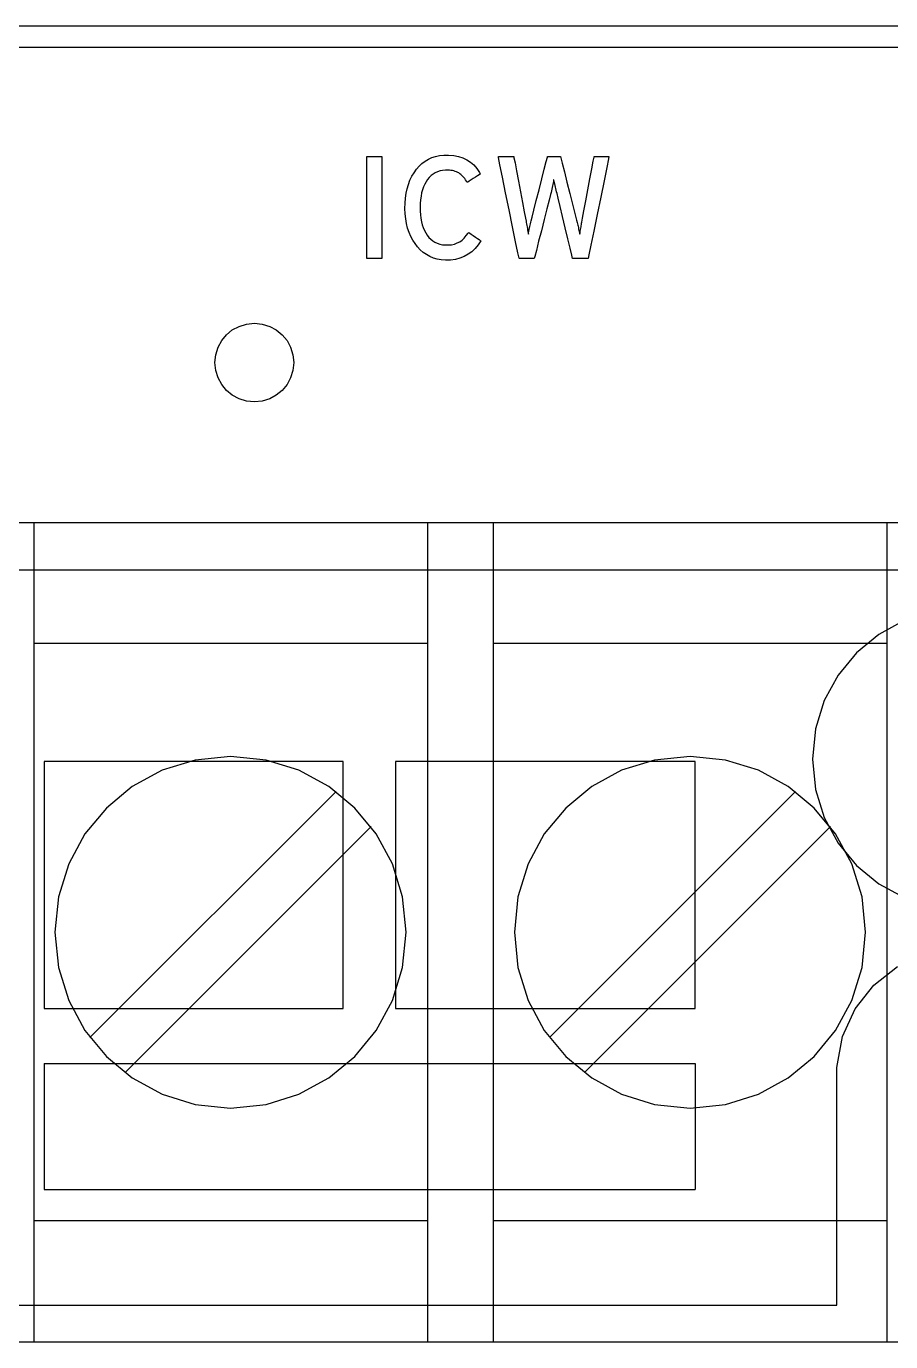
# Model space of a CAD drawing. Extents: x 1 to 47.7, y 0.2 to 33.4.
# Drawn here: x 28.493 to 29.316, y 10.859 to 12.111 of the extents above; entities that cross this region are included whole.
import ezdxf

# ---------------------------------------------------------------- set-up
doc = ezdxf.new("R2010")
doc.units = 0
doc.header["$MEASUREMENT"] = 0
for name, color, linetype in [('1_1__SCREW_TERMINAL_BLOCK_', 7, 'CONTINUOUS'), ('1_2__SCREW_TERMINAL_BLOCK_', 7, 'CONTINUOUS'), ('1_3__CONNECTORIZED_RELAY__', 7, 'CONTINUOUS'), ('1_4__CONNECTORIZED_RELAY__', 7, 'CONTINUOUS')]:
    doc.layers.add(name, color=color, linetype=linetype)

msp = doc.modelspace()

# ---------------------------------------------------------------- linework, layer by layer
at = {"layer": '1_1__SCREW_TERMINAL_BLOCK_'}
for points in [[(31.7414, 12.1115), (31.4127, 12.1115), (31.2495, 12.1115), (31.0871, 12.1115), (30.9257, 12.1115), (30.7653, 12.1115), (30.6061, 12.1115), (30.4482, 12.1115), (30.2916, 12.1115), (30.1366, 12.1115), (29.9831, 12.1115), (29.8312, 12.1115), (29.6812, 12.1115), (29.533, 12.1115), (29.3869, 12.1115), (29.2428, 12.1115), (29.1009, 12.1115), (28.9613, 12.1115), (28.8241, 12.1115), (28.6894, 12.1115), (28.5573, 12.1115), (28.428, 12.1115)], [(28.4066, 12.0915), (28.5208, 12.0915), (28.6379, 12.0915), (28.7576, 12.0915), (28.8799, 12.0915), (29.0047, 12.0915), (29.1319, 12.0915), (29.2614, 12.0915), (29.3931, 12.0915), (29.527, 12.0915), (29.6628, 12.0915), (29.8005, 12.0915), (29.9401, 12.0915), (30.0814, 12.0915), (30.2243, 12.0915), (30.3687, 12.0915), (30.5146, 12.0915), (30.6618, 12.0915), (30.8103, 12.0915), (30.9599, 12.0915), (31.1106, 12.0915), (31.2622, 12.0915), (31.4146, 12.0915), (31.5678, 12.0915)], [(28.8176, 11.8902), (28.8176, 11.9874), (28.8317, 11.9874), (28.8317, 11.8902), (28.8176, 11.8902)], [(29.3263, 11.6386), (29.2858, 11.6386), (29.2345, 11.6386), (29.1732, 11.6386), (29.1027, 11.6386), (29.0239, 11.6386), (28.9374, 11.6386), (28.8442, 11.6386), (28.7451, 11.6386), (28.6408, 11.6386), (28.4201, 11.6386)], [(28.5003, 11.6386), (28.5003, 10.8586)], [(28.8753, 11.6386), (28.8753, 10.8586)], [(28.9377, 11.6386), (28.9377, 10.8586)], [(29.3127, 11.6386), (29.3127, 10.8586)], [(28.8753, 11.5235), (28.5003, 11.5235)], [(29.3127, 11.5235), (28.9377, 11.5235)], [(28.7882, 11.3826), (28.5539, 11.1483)], [(29.2257, 11.3826), (28.9914, 11.1483)], [(28.8216, 11.3492), (28.5873, 11.1149)], [(29.2591, 11.3492), (29.0248, 11.1149)], [(28.8753, 10.9737), (28.5003, 10.9737)], [(29.3127, 10.9737), (28.9377, 10.9737)], [(28.4201, 10.8586), (28.6408, 10.8586), (28.7451, 10.8586), (28.8442, 10.8586), (28.9374, 10.8586), (29.0239, 10.8586), (29.1027, 10.8586), (29.1732, 10.8586), (29.2345, 10.8586), (29.2858, 10.8586), (29.3263, 10.8586)]]:
    msp.add_lwpolyline(points, dxfattribs=at)
for points in [[(28.926, 11.9072), (28.9234, 11.9033), (28.9206, 11.8998), (28.9174, 11.8968), (28.914, 11.8943), (28.9102, 11.8922), (28.9062, 11.8906), (28.9018, 11.8895), (28.8972, 11.8888), (28.8925, 11.8887), (28.8884, 11.889), (28.8845, 11.8897), (28.8809, 11.8908), (28.8774, 11.8922), (28.8742, 11.894), (28.8712, 11.8961), (28.8684, 11.8986), (28.8658, 11.9014), (28.8634, 11.9045), (28.8612, 11.9078), (28.8593, 11.9114), (28.8577, 11.9152), (28.8563, 11.9193), (28.8553, 11.9236), (28.8545, 11.9281), (28.854, 11.9328), (28.8538, 11.9378), (28.8539, 11.9429), (28.8543, 11.9477), (28.8549, 11.9524), (28.8559, 11.9568), (28.8571, 11.9609), (28.8586, 11.9649), (28.8604, 11.9686), (28.8625, 11.972), (28.8648, 11.9753), (28.8673, 11.9782), (28.87, 11.9808), (28.873, 11.983), (28.8761, 11.9849), (28.8795, 11.9864), (28.883, 11.9875), (28.8868, 11.9884), (28.8908, 11.9888), (28.8953, 11.9889), (28.9002, 11.9885), (28.9048, 11.9876), (28.909, 11.9863), (28.9128, 11.9844), (28.9163, 11.9821), (28.9195, 11.9794), (28.9223, 11.9761), (28.9247, 11.9724), (28.9254, 11.9707), (28.9245, 11.9701), (28.9229, 11.9691), (28.921, 11.9678), (28.9188, 11.9665), (28.9168, 11.9651), (28.915, 11.964), (28.9137, 11.9631), (28.9131, 11.9628), (28.9124, 11.9639), (28.9116, 11.9652), (28.9107, 11.9664), (28.9098, 11.9675), (28.9089, 11.9685), (28.908, 11.9694), (28.9071, 11.9703), (28.9061, 11.9711), (28.9051, 11.9718), (28.904, 11.9723), (28.9029, 11.9729), (28.9016, 11.9733), (28.9003, 11.9737), (28.899, 11.974), (28.8976, 11.9742), (28.8961, 11.9744), (28.8945, 11.9744), (28.8924, 11.9744), (28.8897, 11.9742), (28.8872, 11.9737), (28.8848, 11.973), (28.8826, 11.972), (28.8806, 11.9708), (28.8787, 11.9693), (28.8769, 11.9676), (28.8753, 11.9657), (28.8739, 11.9635), (28.8726, 11.9611), (28.8714, 11.9585), (28.8705, 11.9558), (28.8697, 11.9528), (28.8691, 11.9497), (28.8686, 11.9463), (28.8683, 11.9428), (28.8682, 11.9391), (28.8683, 11.9354), (28.8686, 11.9319), (28.869, 11.9286), (28.8696, 11.9254), (28.8703, 11.9225), (28.8713, 11.9197), (28.8724, 11.9171), (28.8737, 11.9147), (28.8751, 11.9125), (28.8767, 11.9104), (28.8784, 11.9086), (28.8803, 11.9071), (28.8823, 11.9058), (28.8845, 11.9048), (28.8869, 11.904), (28.8894, 11.9035), (28.8921, 11.9032), (28.895, 11.9032), (28.8981, 11.9035), (28.9009, 11.9041), (28.9036, 11.9051), (28.906, 11.9063), (28.9083, 11.9079), (28.9103, 11.9098), (28.9122, 11.9121), (28.9139, 11.9146), (28.9145, 11.9152), (28.9155, 11.9145), (28.917, 11.9134), (28.9189, 11.9122), (28.9209, 11.9108), (28.9228, 11.9094), (28.9244, 11.9083), (28.9255, 11.9075)], [(29.0282, 11.8902), (29.0277, 11.8902), (29.0263, 11.8902), (29.0243, 11.8902), (29.0219, 11.8902), (29.0194, 11.8902), (29.017, 11.8902), (29.0151, 11.8902), (29.0138, 11.8902), (29.0135, 11.8903), (29.0127, 11.8935), (29.0111, 11.9001), (29.0089, 11.9092), (29.0064, 11.9196), (29.0039, 11.9303), (29.0015, 11.94), (28.9997, 11.9477), (28.9986, 11.9522), (28.9982, 11.9537), (28.9979, 11.9553), (28.9975, 11.9569), (28.9972, 11.9584), (28.9968, 11.9599), (28.9965, 11.9613), (28.9962, 11.9627), (28.996, 11.9641), (28.9957, 11.9654), (28.9954, 11.9651), (28.9952, 11.9637), (28.9949, 11.9623), (28.9946, 11.9609), (28.9943, 11.9595), (28.9939, 11.958), (28.9936, 11.9564), (28.9933, 11.9549), (28.9929, 11.9533), (28.9924, 11.9514), (28.991, 11.9459), (28.9889, 11.9376), (28.9864, 11.9275), (28.9837, 11.9168), (28.9811, 11.9067), (28.979, 11.8981), (28.9775, 11.8922), (28.977, 11.8902), (28.9764, 11.8902), (28.975, 11.8902), (28.9729, 11.8902), (28.9706, 11.8902), (28.9681, 11.8902), (28.9658, 11.8902), (28.964, 11.8902), (28.9628, 11.8902), (28.9625, 11.8905), (28.9614, 11.8957), (28.9592, 11.9062), (28.9563, 11.9205), (28.9531, 11.9366), (28.9497, 11.953), (28.9467, 11.9679), (28.9443, 11.9796), (28.9429, 11.9864), (28.9428, 11.9874), (28.9438, 11.9874), (28.9456, 11.9874), (28.9478, 11.9874), (28.9503, 11.9874), (28.9527, 11.9874), (28.9549, 11.9874), (28.9565, 11.9874), (28.9574, 11.9874), (28.9576, 11.9863), (28.9586, 11.9815), (28.96, 11.9737), (28.9619, 11.9641), (28.9638, 11.9537), (28.9658, 11.9436), (28.9674, 11.9349), (28.9686, 11.9286), (28.9691, 11.926), (28.9693, 11.9247), (28.9696, 11.9233), (28.9699, 11.9219), (28.9701, 11.9205), (28.9704, 11.919), (28.9706, 11.9175), (28.9708, 11.9161), (28.9711, 11.9146), (28.9713, 11.9134), (28.9716, 11.9149), (28.9719, 11.9163), (28.9722, 11.9178), (28.9725, 11.9192), (28.9728, 11.9207), (28.9731, 11.9221), (28.9734, 11.9235), (28.9737, 11.9249), (28.974, 11.9261), (28.9748, 11.9296), (28.9766, 11.9364), (28.9789, 11.9455), (28.9815, 11.9558), (28.9841, 11.9662), (28.9865, 11.9755), (28.9883, 11.9828), (28.9894, 11.9869), (28.9896, 11.9874), (28.9905, 11.9874), (28.992, 11.9874), (28.9939, 11.9874), (28.996, 11.9874), (28.9981, 11.9874), (28.9999, 11.9874), (29.0013, 11.9874), (29.0019, 11.9874), (29.0023, 11.9861), (29.0036, 11.981), (29.0056, 11.9729), (29.0081, 11.963), (29.0108, 11.9523), (29.0134, 11.942), (29.0156, 11.9332), (29.0172, 11.927), (29.0178, 11.9245), (29.0181, 11.9234), (29.0184, 11.9222), (29.0186, 11.921), (29.0189, 11.9197), (29.0192, 11.9184), (29.0194, 11.9171), (29.0197, 11.9158), (29.0199, 11.9144), (29.0202, 11.9135), (29.0205, 11.9149), (29.0208, 11.9164), (29.021, 11.9178), (29.0212, 11.9191), (29.0215, 11.9204), (29.0217, 11.9216), (29.0219, 11.9228), (29.022, 11.9239), (29.0222, 11.9249), (29.0229, 11.9287), (29.0242, 11.9358), (29.026, 11.9452), (29.028, 11.9557), (29.03, 11.9663), (29.0317, 11.9757), (29.0331, 11.983), (29.0339, 11.987), (29.0341, 11.9874), (29.0351, 11.9874), (29.0369, 11.9874), (29.0391, 11.9874), (29.0415, 11.9874), (29.0438, 11.9874), (29.0459, 11.9874), (29.0474, 11.9874), (29.0481, 11.9874), (29.0476, 11.9852), (29.046, 11.977), (29.0434, 11.9642), (29.0402, 11.9488), (29.0368, 11.9323), (29.0336, 11.9165), (29.0309, 11.903), (29.029, 11.8937)], [(28.7479, 11.7912), (28.7471, 11.7836), (28.7449, 11.7766), (28.7415, 11.7702), (28.7369, 11.7647), (28.7313, 11.7601), (28.725, 11.7566), (28.7179, 11.7545), (28.7104, 11.7537), (28.7028, 11.7545), (28.6958, 11.7566), (28.6894, 11.7601), (28.6839, 11.7647), (28.6793, 11.7702), (28.6758, 11.7766), (28.6736, 11.7836), (28.6729, 11.7912), (28.6736, 11.7987), (28.6758, 11.8058), (28.6793, 11.8122), (28.6839, 11.8177), (28.6894, 11.8223), (28.6958, 11.8257), (28.7028, 11.8279), (28.7104, 11.8287), (28.7179, 11.8279), (28.725, 11.8257), (28.7313, 11.8223), (28.7369, 11.8177), (28.7415, 11.8122), (28.7449, 11.8058), (28.7471, 11.7987)], [(28.855, 11.2486), (28.8516, 11.2823), (28.8419, 11.3137), (28.8265, 11.3422), (28.8061, 11.3669), (28.7813, 11.3874), (28.7529, 11.4029), (28.7215, 11.4126), (28.6877, 11.416), (28.654, 11.4126), (28.6226, 11.4029), (28.5942, 11.3874), (28.5695, 11.3669), (28.549, 11.3422), (28.5336, 11.3137), (28.5239, 11.2823), (28.5205, 11.2486), (28.5239, 11.2149), (28.5336, 11.1835), (28.549, 11.1551), (28.5695, 11.1303), (28.5942, 11.1098), (28.6226, 11.0944), (28.654, 11.0846), (28.6877, 11.0812), (28.7215, 11.0846), (28.7529, 11.0944), (28.7813, 11.1098), (28.8061, 11.1303), (28.8265, 11.1551), (28.8419, 11.1835), (28.8516, 11.2149)], [(29.2925, 11.2486), (29.2891, 11.2823), (29.2794, 11.3137), (29.2639, 11.3422), (29.2435, 11.3669), (29.2188, 11.3874), (29.1903, 11.4029), (29.159, 11.4126), (29.1253, 11.416), (29.0915, 11.4126), (29.0601, 11.4029), (29.0317, 11.3874), (29.0069, 11.3669), (28.9865, 11.3422), (28.9711, 11.3137), (28.9614, 11.2823), (28.958, 11.2486), (28.9614, 11.2149), (28.9711, 11.1835), (28.9865, 11.1551), (29.0069, 11.1303), (29.0317, 11.1098), (29.0601, 11.0944), (29.0915, 11.0846), (29.1253, 11.0812), (29.159, 11.0846), (29.1903, 11.0944), (29.2188, 11.1098), (29.2435, 11.1303), (29.2639, 11.1551), (29.2794, 11.1835), (29.2891, 11.2149)]]:
    msp.add_lwpolyline(points, close=True, dxfattribs=at)
at = {"layer": '1_2__SCREW_TERMINAL_BLOCK_'}
for points in [[(31.7414, 12.1115), (31.4127, 12.1115), (31.2495, 12.1115), (31.0871, 12.1115), (30.9257, 12.1115), (30.7653, 12.1115), (30.6061, 12.1115), (30.4482, 12.1115), (30.2916, 12.1115), (30.1366, 12.1115), (29.9831, 12.1115), (29.8312, 12.1115), (29.6812, 12.1115), (29.533, 12.1115), (29.3869, 12.1115), (29.2428, 12.1115), (29.1009, 12.1115), (28.9613, 12.1115), (28.8241, 12.1115), (28.6894, 12.1115), (28.5573, 12.1115), (28.428, 12.1115)], [(28.4066, 12.0915), (28.5208, 12.0915), (28.6379, 12.0915), (28.7576, 12.0915), (28.8799, 12.0915), (29.0047, 12.0915), (29.1319, 12.0915), (29.2614, 12.0915), (29.3931, 12.0915), (29.527, 12.0915), (29.6628, 12.0915), (29.8005, 12.0915), (29.9401, 12.0915), (30.0814, 12.0915), (30.2243, 12.0915), (30.3687, 12.0915), (30.5146, 12.0915), (30.6618, 12.0915), (30.8103, 12.0915), (30.9599, 12.0915), (31.1106, 12.0915), (31.2622, 12.0915), (31.4146, 12.0915), (31.5678, 12.0915)], [(28.8176, 11.8902), (28.8176, 11.9874), (28.8317, 11.9874), (28.8317, 11.8902), (28.8176, 11.8902)], [(29.3263, 11.6386), (29.2858, 11.6386), (29.2345, 11.6386), (29.1732, 11.6386), (29.1027, 11.6386), (29.0239, 11.6386), (28.9374, 11.6386), (28.8442, 11.6386), (28.7451, 11.6386), (28.6408, 11.6386), (28.4201, 11.6386)], [(28.5003, 11.6386), (28.5003, 10.8586)], [(28.8753, 11.6386), (28.8753, 10.8586)], [(28.9377, 11.6386), (28.9377, 10.8586)], [(29.3127, 11.6386), (29.3127, 10.8586)], [(28.8753, 11.5235), (28.5003, 11.5235)], [(29.3127, 11.5235), (28.9377, 11.5235)], [(28.7882, 11.3826), (28.5539, 11.1483)], [(29.2257, 11.3826), (28.9914, 11.1483)], [(28.8216, 11.3492), (28.5873, 11.1149)], [(29.2591, 11.3492), (29.0248, 11.1149)], [(28.8753, 10.9737), (28.5003, 10.9737)], [(29.3127, 10.9737), (28.9377, 10.9737)], [(28.4201, 10.8586), (28.6408, 10.8586), (28.7451, 10.8586), (28.8442, 10.8586), (28.9374, 10.8586), (29.0239, 10.8586), (29.1027, 10.8586), (29.1732, 10.8586), (29.2345, 10.8586), (29.2858, 10.8586), (29.3263, 10.8586)]]:
    msp.add_lwpolyline(points, dxfattribs=at)
for points in [[(28.926, 11.9072), (28.9234, 11.9033), (28.9206, 11.8998), (28.9174, 11.8968), (28.914, 11.8943), (28.9102, 11.8922), (28.9062, 11.8906), (28.9018, 11.8895), (28.8972, 11.8888), (28.8925, 11.8887), (28.8884, 11.889), (28.8845, 11.8897), (28.8809, 11.8908), (28.8774, 11.8922), (28.8742, 11.894), (28.8712, 11.8961), (28.8684, 11.8986), (28.8658, 11.9014), (28.8634, 11.9045), (28.8612, 11.9078), (28.8593, 11.9114), (28.8577, 11.9152), (28.8563, 11.9193), (28.8553, 11.9236), (28.8545, 11.9281), (28.854, 11.9328), (28.8538, 11.9378), (28.8539, 11.9429), (28.8543, 11.9477), (28.8549, 11.9524), (28.8559, 11.9568), (28.8571, 11.9609), (28.8586, 11.9649), (28.8604, 11.9686), (28.8625, 11.972), (28.8648, 11.9753), (28.8673, 11.9782), (28.87, 11.9808), (28.873, 11.983), (28.8761, 11.9849), (28.8795, 11.9864), (28.883, 11.9875), (28.8868, 11.9884), (28.8908, 11.9888), (28.8953, 11.9889), (28.9002, 11.9885), (28.9048, 11.9876), (28.909, 11.9863), (28.9128, 11.9844), (28.9163, 11.9821), (28.9195, 11.9794), (28.9223, 11.9761), (28.9247, 11.9724), (28.9254, 11.9707), (28.9245, 11.9701), (28.9229, 11.9691), (28.921, 11.9678), (28.9188, 11.9665), (28.9168, 11.9651), (28.915, 11.964), (28.9137, 11.9631), (28.9131, 11.9628), (28.9124, 11.9639), (28.9116, 11.9652), (28.9107, 11.9664), (28.9098, 11.9675), (28.9089, 11.9685), (28.908, 11.9694), (28.9071, 11.9703), (28.9061, 11.9711), (28.9051, 11.9718), (28.904, 11.9723), (28.9029, 11.9729), (28.9016, 11.9733), (28.9003, 11.9737), (28.899, 11.974), (28.8976, 11.9742), (28.8961, 11.9744), (28.8945, 11.9744), (28.8924, 11.9744), (28.8897, 11.9742), (28.8872, 11.9737), (28.8848, 11.973), (28.8826, 11.972), (28.8806, 11.9708), (28.8787, 11.9693), (28.8769, 11.9676), (28.8753, 11.9657), (28.8739, 11.9635), (28.8726, 11.9611), (28.8714, 11.9585), (28.8705, 11.9558), (28.8697, 11.9528), (28.8691, 11.9497), (28.8686, 11.9463), (28.8683, 11.9428), (28.8682, 11.9391), (28.8683, 11.9354), (28.8686, 11.9319), (28.869, 11.9286), (28.8696, 11.9254), (28.8703, 11.9225), (28.8713, 11.9197), (28.8724, 11.9171), (28.8737, 11.9147), (28.8751, 11.9125), (28.8767, 11.9104), (28.8784, 11.9086), (28.8803, 11.9071), (28.8823, 11.9058), (28.8845, 11.9048), (28.8869, 11.904), (28.8894, 11.9035), (28.8921, 11.9032), (28.895, 11.9032), (28.8981, 11.9035), (28.9009, 11.9041), (28.9036, 11.9051), (28.906, 11.9063), (28.9083, 11.9079), (28.9103, 11.9098), (28.9122, 11.9121), (28.9139, 11.9146), (28.9145, 11.9152), (28.9155, 11.9145), (28.917, 11.9134), (28.9189, 11.9122), (28.9209, 11.9108), (28.9228, 11.9094), (28.9244, 11.9083), (28.9255, 11.9075)], [(29.0282, 11.8902), (29.0277, 11.8902), (29.0263, 11.8902), (29.0243, 11.8902), (29.0219, 11.8902), (29.0194, 11.8902), (29.017, 11.8902), (29.0151, 11.8902), (29.0138, 11.8902), (29.0135, 11.8903), (29.0127, 11.8935), (29.0111, 11.9001), (29.0089, 11.9092), (29.0064, 11.9196), (29.0039, 11.9303), (29.0015, 11.94), (28.9997, 11.9477), (28.9986, 11.9522), (28.9982, 11.9537), (28.9979, 11.9553), (28.9975, 11.9569), (28.9972, 11.9584), (28.9968, 11.9599), (28.9965, 11.9613), (28.9962, 11.9627), (28.996, 11.9641), (28.9957, 11.9654), (28.9954, 11.9651), (28.9952, 11.9637), (28.9949, 11.9623), (28.9946, 11.9609), (28.9943, 11.9595), (28.9939, 11.958), (28.9936, 11.9564), (28.9933, 11.9549), (28.9929, 11.9533), (28.9924, 11.9514), (28.991, 11.9459), (28.9889, 11.9376), (28.9864, 11.9275), (28.9837, 11.9168), (28.9811, 11.9067), (28.979, 11.8981), (28.9775, 11.8922), (28.977, 11.8902), (28.9764, 11.8902), (28.975, 11.8902), (28.9729, 11.8902), (28.9706, 11.8902), (28.9681, 11.8902), (28.9658, 11.8902), (28.964, 11.8902), (28.9628, 11.8902), (28.9625, 11.8905), (28.9614, 11.8957), (28.9592, 11.9062), (28.9563, 11.9205), (28.9531, 11.9366), (28.9497, 11.953), (28.9467, 11.9679), (28.9443, 11.9796), (28.9429, 11.9864), (28.9428, 11.9874), (28.9438, 11.9874), (28.9456, 11.9874), (28.9478, 11.9874), (28.9503, 11.9874), (28.9527, 11.9874), (28.9549, 11.9874), (28.9565, 11.9874), (28.9574, 11.9874), (28.9576, 11.9863), (28.9586, 11.9815), (28.96, 11.9737), (28.9619, 11.9641), (28.9638, 11.9537), (28.9658, 11.9436), (28.9674, 11.9349), (28.9686, 11.9286), (28.9691, 11.926), (28.9693, 11.9247), (28.9696, 11.9233), (28.9699, 11.9219), (28.9701, 11.9205), (28.9704, 11.919), (28.9706, 11.9175), (28.9708, 11.9161), (28.9711, 11.9146), (28.9713, 11.9134), (28.9716, 11.9149), (28.9719, 11.9163), (28.9722, 11.9178), (28.9725, 11.9192), (28.9728, 11.9207), (28.9731, 11.9221), (28.9734, 11.9235), (28.9737, 11.9249), (28.974, 11.9261), (28.9748, 11.9296), (28.9766, 11.9364), (28.9789, 11.9455), (28.9815, 11.9558), (28.9841, 11.9662), (28.9865, 11.9755), (28.9883, 11.9828), (28.9894, 11.9869), (28.9896, 11.9874), (28.9905, 11.9874), (28.992, 11.9874), (28.9939, 11.9874), (28.996, 11.9874), (28.9981, 11.9874), (28.9999, 11.9874), (29.0013, 11.9874), (29.0019, 11.9874), (29.0023, 11.9861), (29.0036, 11.981), (29.0056, 11.9729), (29.0081, 11.963), (29.0108, 11.9523), (29.0134, 11.942), (29.0156, 11.9332), (29.0172, 11.927), (29.0178, 11.9245), (29.0181, 11.9234), (29.0184, 11.9222), (29.0186, 11.921), (29.0189, 11.9197), (29.0192, 11.9184), (29.0194, 11.9171), (29.0197, 11.9158), (29.0199, 11.9144), (29.0202, 11.9135), (29.0205, 11.9149), (29.0208, 11.9164), (29.021, 11.9178), (29.0212, 11.9191), (29.0215, 11.9204), (29.0217, 11.9216), (29.0219, 11.9228), (29.022, 11.9239), (29.0222, 11.9249), (29.0229, 11.9287), (29.0242, 11.9358), (29.026, 11.9452), (29.028, 11.9557), (29.03, 11.9663), (29.0317, 11.9757), (29.0331, 11.983), (29.0339, 11.987), (29.0341, 11.9874), (29.0351, 11.9874), (29.0369, 11.9874), (29.0391, 11.9874), (29.0415, 11.9874), (29.0438, 11.9874), (29.0459, 11.9874), (29.0474, 11.9874), (29.0481, 11.9874), (29.0476, 11.9852), (29.046, 11.977), (29.0434, 11.9642), (29.0402, 11.9488), (29.0368, 11.9323), (29.0336, 11.9165), (29.0309, 11.903), (29.029, 11.8937)], [(28.7479, 11.7912), (28.7471, 11.7836), (28.7449, 11.7766), (28.7415, 11.7702), (28.7369, 11.7647), (28.7313, 11.7601), (28.725, 11.7566), (28.7179, 11.7545), (28.7104, 11.7537), (28.7028, 11.7545), (28.6958, 11.7566), (28.6894, 11.7601), (28.6839, 11.7647), (28.6793, 11.7702), (28.6758, 11.7766), (28.6736, 11.7836), (28.6729, 11.7912), (28.6736, 11.7987), (28.6758, 11.8058), (28.6793, 11.8122), (28.6839, 11.8177), (28.6894, 11.8223), (28.6958, 11.8257), (28.7028, 11.8279), (28.7104, 11.8287), (28.7179, 11.8279), (28.725, 11.8257), (28.7313, 11.8223), (28.7369, 11.8177), (28.7415, 11.8122), (28.7449, 11.8058), (28.7471, 11.7987)], [(28.855, 11.2486), (28.8516, 11.2823), (28.8419, 11.3137), (28.8265, 11.3422), (28.8061, 11.3669), (28.7813, 11.3874), (28.7529, 11.4029), (28.7215, 11.4126), (28.6877, 11.416), (28.654, 11.4126), (28.6226, 11.4029), (28.5942, 11.3874), (28.5695, 11.3669), (28.549, 11.3422), (28.5336, 11.3137), (28.5239, 11.2823), (28.5205, 11.2486), (28.5239, 11.2149), (28.5336, 11.1835), (28.549, 11.1551), (28.5695, 11.1303), (28.5942, 11.1098), (28.6226, 11.0944), (28.654, 11.0846), (28.6877, 11.0812), (28.7215, 11.0846), (28.7529, 11.0944), (28.7813, 11.1098), (28.8061, 11.1303), (28.8265, 11.1551), (28.8419, 11.1835), (28.8516, 11.2149)], [(29.2925, 11.2486), (29.2891, 11.2823), (29.2794, 11.3137), (29.2639, 11.3422), (29.2435, 11.3669), (29.2188, 11.3874), (29.1903, 11.4029), (29.159, 11.4126), (29.1253, 11.416), (29.0915, 11.4126), (29.0601, 11.4029), (29.0317, 11.3874), (29.0069, 11.3669), (28.9865, 11.3422), (28.9711, 11.3137), (28.9614, 11.2823), (28.958, 11.2486), (28.9614, 11.2149), (28.9711, 11.1835), (28.9865, 11.1551), (29.0069, 11.1303), (29.0317, 11.1098), (29.0601, 11.0944), (29.0915, 11.0846), (29.1253, 11.0812), (29.159, 11.0846), (29.1903, 11.0944), (29.2188, 11.1098), (29.2435, 11.1303), (29.2639, 11.1551), (29.2794, 11.1835), (29.2891, 11.2149)]]:
    msp.add_lwpolyline(points, close=True, dxfattribs=at)
at = {"layer": '1_3__CONNECTORIZED_RELAY__'}
for points in [[(31.7047, 12.1115), (31.3764, 12.1115), (31.2133, 12.1115), (31.0512, 12.1115), (30.89, 12.1115), (30.7298, 12.1115), (30.5709, 12.1115), (30.4133, 12.1115), (30.2571, 12.1115), (30.1023, 12.1115), (29.9492, 12.1115), (29.7977, 12.1115), (29.6481, 12.1115), (29.5004, 12.1115), (29.3547, 12.1115), (29.2111, 12.1115), (29.0697, 12.1115), (28.9306, 12.1115), (28.794, 12.1115), (28.6598, 12.1115), (28.5284, 12.1115), (28.3996, 12.1115)], [(28.4868, 12.0915), (28.5771, 12.0915), (28.669, 12.0915), (28.7626, 12.0915), (28.8577, 12.0915), (28.9544, 12.0915), (29.0526, 12.0915), (29.1521, 12.0915), (29.2531, 12.0915), (29.3554, 12.0915), (29.4591, 12.0915), (29.5639, 12.0915), (29.67, 12.0915), (29.7772, 12.0915), (29.8856, 12.0915)], [(28.8176, 11.8902), (28.8176, 11.9874), (28.8317, 11.9874), (28.8317, 11.8902), (28.8176, 11.8902)], [(29.34, 11.5935), (29.3156, 11.5935), (29.2865, 11.5935), (29.2529, 11.5935), (29.215, 11.5935), (29.173, 11.5935), (29.1271, 11.5935), (29.0248, 11.5935), (28.9099, 11.5935), (28.7842, 11.5935), (28.6497, 11.5935), (28.5081, 11.5935), (28.2112, 11.5935)], [(29.3292, 11.5454), (29.3049, 11.5322), (29.2837, 11.5147), (29.2662, 11.4936), (29.253, 11.4693), (29.2447, 11.4424), (29.2418, 11.4136), (29.2447, 11.3847), (29.253, 11.3578), (29.2662, 11.3335), (29.2837, 11.3123), (29.3049, 11.2948), (29.3292, 11.2816)], [(28.5101, 11.1759), (28.7949, 11.1759), (28.7949, 11.4112), (28.5101, 11.4112), (28.5101, 11.1759)], [(28.8449, 11.1759), (29.13, 11.1759), (29.13, 11.4112), (28.8449, 11.4112), (28.8449, 11.1759)], [(28.4455, 10.8934), (28.5845, 10.8934), (28.7158, 10.8934), (28.8374, 10.8934), (28.9475, 10.8934), (29.0442, 10.8934), (29.087, 10.8934), (29.1258, 10.8934), (29.1603, 10.8934), (29.1903, 10.8934), (29.2156, 10.8934), (29.236, 10.8934), (29.2511, 10.8934), (29.2608, 10.8934), (29.2649, 10.8934), (29.265, 10.8936), (29.265, 10.8989), (29.265, 10.9107), (29.265, 10.9278), (29.265, 10.9729), (29.265, 11.0241), (29.265, 11.0712), (29.265, 11.09), (29.265, 11.1041), (29.2652, 11.1198), (29.2704, 11.1492), (29.2824, 11.1757), (29.3002, 11.1983), (29.3228, 11.2161)], [(28.5101, 11.1236), (29.13, 11.1236)], [(28.5101, 11.1236), (28.5101, 11.0037)], [(29.13, 11.1236), (29.13, 11.0037)], [(28.5101, 11.0037), (29.13, 11.0037)]]:
    msp.add_lwpolyline(points, dxfattribs=at)
for points in [[(28.926, 11.9072), (28.9234, 11.9033), (28.9206, 11.8998), (28.9174, 11.8968), (28.914, 11.8943), (28.9102, 11.8922), (28.9062, 11.8906), (28.9018, 11.8895), (28.8972, 11.8888), (28.8925, 11.8887), (28.8884, 11.889), (28.8845, 11.8897), (28.8809, 11.8908), (28.8774, 11.8922), (28.8742, 11.894), (28.8712, 11.8961), (28.8684, 11.8986), (28.8658, 11.9014), (28.8634, 11.9045), (28.8612, 11.9078), (28.8593, 11.9114), (28.8577, 11.9152), (28.8563, 11.9193), (28.8553, 11.9236), (28.8545, 11.9281), (28.854, 11.9328), (28.8538, 11.9378), (28.8539, 11.9429), (28.8543, 11.9477), (28.8549, 11.9524), (28.8559, 11.9568), (28.8571, 11.9609), (28.8586, 11.9649), (28.8604, 11.9686), (28.8625, 11.972), (28.8648, 11.9753), (28.8673, 11.9782), (28.87, 11.9808), (28.873, 11.983), (28.8761, 11.9849), (28.8795, 11.9864), (28.883, 11.9875), (28.8868, 11.9884), (28.8908, 11.9888), (28.8953, 11.9889), (28.9002, 11.9885), (28.9048, 11.9876), (28.909, 11.9863), (28.9128, 11.9844), (28.9163, 11.9821), (28.9195, 11.9794), (28.9223, 11.9761), (28.9247, 11.9724), (28.9254, 11.9707), (28.9245, 11.9701), (28.9229, 11.9691), (28.921, 11.9678), (28.9188, 11.9665), (28.9168, 11.9651), (28.915, 11.964), (28.9137, 11.9631), (28.9131, 11.9628), (28.9124, 11.9639), (28.9116, 11.9652), (28.9107, 11.9664), (28.9098, 11.9675), (28.9089, 11.9685), (28.908, 11.9694), (28.9071, 11.9703), (28.9061, 11.9711), (28.9051, 11.9718), (28.904, 11.9723), (28.9029, 11.9729), (28.9016, 11.9733), (28.9003, 11.9737), (28.899, 11.974), (28.8976, 11.9742), (28.8961, 11.9744), (28.8945, 11.9744), (28.8924, 11.9744), (28.8897, 11.9742), (28.8872, 11.9737), (28.8848, 11.973), (28.8826, 11.972), (28.8806, 11.9708), (28.8787, 11.9693), (28.8769, 11.9676), (28.8753, 11.9657), (28.8739, 11.9635), (28.8726, 11.9611), (28.8714, 11.9585), (28.8705, 11.9558), (28.8697, 11.9528), (28.8691, 11.9497), (28.8686, 11.9463), (28.8683, 11.9428), (28.8682, 11.9391), (28.8683, 11.9354), (28.8686, 11.9319), (28.869, 11.9286), (28.8696, 11.9254), (28.8703, 11.9225), (28.8713, 11.9197), (28.8724, 11.9171), (28.8737, 11.9147), (28.8751, 11.9125), (28.8767, 11.9104), (28.8784, 11.9086), (28.8803, 11.9071), (28.8823, 11.9058), (28.8845, 11.9048), (28.8869, 11.904), (28.8894, 11.9035), (28.8921, 11.9032), (28.895, 11.9032), (28.8981, 11.9035), (28.9009, 11.9041), (28.9036, 11.9051), (28.906, 11.9063), (28.9083, 11.9079), (28.9103, 11.9098), (28.9122, 11.9121), (28.9139, 11.9146), (28.9145, 11.9152), (28.9155, 11.9145), (28.917, 11.9134), (28.9189, 11.9122), (28.9209, 11.9108), (28.9228, 11.9094), (28.9244, 11.9083), (28.9255, 11.9075)], [(29.0282, 11.8902), (29.0277, 11.8902), (29.0263, 11.8902), (29.0243, 11.8902), (29.0219, 11.8902), (29.0194, 11.8902), (29.017, 11.8902), (29.0151, 11.8902), (29.0138, 11.8902), (29.0135, 11.8903), (29.0127, 11.8935), (29.0111, 11.9001), (29.0089, 11.9092), (29.0064, 11.9196), (29.0039, 11.9303), (29.0015, 11.94), (28.9997, 11.9477), (28.9986, 11.9522), (28.9982, 11.9537), (28.9979, 11.9553), (28.9975, 11.9569), (28.9972, 11.9584), (28.9968, 11.9599), (28.9965, 11.9613), (28.9962, 11.9627), (28.996, 11.9641), (28.9957, 11.9654), (28.9954, 11.9651), (28.9952, 11.9637), (28.9949, 11.9623), (28.9946, 11.9609), (28.9943, 11.9595), (28.9939, 11.958), (28.9936, 11.9564), (28.9933, 11.9549), (28.9929, 11.9533), (28.9924, 11.9514), (28.991, 11.9459), (28.9889, 11.9376), (28.9864, 11.9275), (28.9837, 11.9168), (28.9811, 11.9067), (28.979, 11.8981), (28.9775, 11.8922), (28.977, 11.8902), (28.9764, 11.8902), (28.975, 11.8902), (28.9729, 11.8902), (28.9706, 11.8902), (28.9681, 11.8902), (28.9658, 11.8902), (28.964, 11.8902), (28.9628, 11.8902), (28.9625, 11.8905), (28.9614, 11.8957), (28.9592, 11.9062), (28.9563, 11.9205), (28.9531, 11.9366), (28.9497, 11.953), (28.9467, 11.9679), (28.9443, 11.9796), (28.9429, 11.9864), (28.9428, 11.9874), (28.9438, 11.9874), (28.9456, 11.9874), (28.9478, 11.9874), (28.9503, 11.9874), (28.9527, 11.9874), (28.9549, 11.9874), (28.9565, 11.9874), (28.9574, 11.9874), (28.9576, 11.9863), (28.9586, 11.9815), (28.96, 11.9737), (28.9619, 11.9641), (28.9638, 11.9537), (28.9658, 11.9436), (28.9674, 11.9349), (28.9686, 11.9286), (28.9691, 11.926), (28.9693, 11.9247), (28.9696, 11.9233), (28.9699, 11.9219), (28.9701, 11.9205), (28.9704, 11.919), (28.9706, 11.9175), (28.9708, 11.9161), (28.9711, 11.9146), (28.9713, 11.9134), (28.9716, 11.9149), (28.9719, 11.9163), (28.9722, 11.9178), (28.9725, 11.9192), (28.9728, 11.9207), (28.9731, 11.9221), (28.9734, 11.9235), (28.9737, 11.9249), (28.974, 11.9261), (28.9748, 11.9296), (28.9766, 11.9364), (28.9789, 11.9455), (28.9815, 11.9558), (28.9841, 11.9662), (28.9865, 11.9755), (28.9883, 11.9828), (28.9894, 11.9869), (28.9896, 11.9874), (28.9905, 11.9874), (28.992, 11.9874), (28.9939, 11.9874), (28.996, 11.9874), (28.9981, 11.9874), (28.9999, 11.9874), (29.0013, 11.9874), (29.0019, 11.9874), (29.0023, 11.9861), (29.0036, 11.981), (29.0056, 11.9729), (29.0081, 11.963), (29.0108, 11.9523), (29.0134, 11.942), (29.0156, 11.9332), (29.0172, 11.927), (29.0178, 11.9245), (29.0181, 11.9234), (29.0184, 11.9222), (29.0186, 11.921), (29.0189, 11.9197), (29.0192, 11.9184), (29.0194, 11.9171), (29.0197, 11.9158), (29.0199, 11.9144), (29.0202, 11.9135), (29.0205, 11.9149), (29.0208, 11.9164), (29.021, 11.9178), (29.0212, 11.9191), (29.0215, 11.9204), (29.0217, 11.9216), (29.0219, 11.9228), (29.022, 11.9239), (29.0222, 11.9249), (29.0229, 11.9287), (29.0242, 11.9358), (29.026, 11.9452), (29.028, 11.9557), (29.03, 11.9663), (29.0317, 11.9757), (29.0331, 11.983), (29.0339, 11.987), (29.0341, 11.9874), (29.0351, 11.9874), (29.0369, 11.9874), (29.0391, 11.9874), (29.0415, 11.9874), (29.0438, 11.9874), (29.0459, 11.9874), (29.0474, 11.9874), (29.0481, 11.9874), (29.0476, 11.9852), (29.046, 11.977), (29.0434, 11.9642), (29.0402, 11.9488), (29.0368, 11.9323), (29.0336, 11.9165), (29.0309, 11.903), (29.029, 11.8937)], [(28.7479, 11.7912), (28.7471, 11.7836), (28.7449, 11.7766), (28.7415, 11.7702), (28.7369, 11.7647), (28.7313, 11.7601), (28.725, 11.7566), (28.7179, 11.7545), (28.7104, 11.7537), (28.7028, 11.7545), (28.6958, 11.7566), (28.6894, 11.7601), (28.6839, 11.7647), (28.6793, 11.7702), (28.6758, 11.7766), (28.6736, 11.7836), (28.6729, 11.7912), (28.6736, 11.7987), (28.6758, 11.8058), (28.6793, 11.8122), (28.6839, 11.8177), (28.6894, 11.8223), (28.6958, 11.8257), (28.7028, 11.8279), (28.7104, 11.8287), (28.7179, 11.8279), (28.725, 11.8257), (28.7313, 11.8223), (28.7369, 11.8177), (28.7415, 11.8122), (28.7449, 11.8058), (28.7471, 11.7987)]]:
    msp.add_lwpolyline(points, close=True, dxfattribs=at)
at = {"layer": '1_4__CONNECTORIZED_RELAY__'}
for points in [[(31.7322, 12.1115), (31.3946, 12.1115), (31.2269, 12.1115), (31.0601, 12.1115), (30.8944, 12.1115), (30.7298, 12.1115), (30.5665, 12.1115), (30.4046, 12.1115), (30.2441, 12.1115), (30.0852, 12.1115), (29.928, 12.1115), (29.7727, 12.1115), (29.6192, 12.1115), (29.4678, 12.1115), (29.3186, 12.1115), (29.1716, 12.1115), (29.0269, 12.1115), (28.8848, 12.1115), (28.7452, 12.1115), (28.6084, 12.1115), (28.4744, 12.1115)], [(28.4517, 12.0915), (28.5108, 12.0915), (28.5706, 12.0915), (28.6923, 12.0915), (28.8168, 12.0915), (28.944, 12.0915), (29.0738, 12.0915), (29.2061, 12.0915), (29.3407, 12.0915), (29.4777, 12.0915), (29.6168, 12.0915), (29.758, 12.0915), (29.9012, 12.0915), (30.0462, 12.0915), (30.1929, 12.0915), (30.3413, 12.0915), (30.4913, 12.0915), (30.6427, 12.0915), (30.7954, 12.0915), (30.9494, 12.0915), (31.1045, 12.0915), (31.2606, 12.0915), (31.4176, 12.0915), (31.734, 12.0915)], [(28.8176, 11.8902), (28.8176, 11.9874), (28.8317, 11.9874), (28.8317, 11.8902), (28.8176, 11.8902)], [(29.34, 11.5935), (29.3156, 11.5935), (29.2865, 11.5935), (29.2529, 11.5935), (29.215, 11.5935), (29.173, 11.5935), (29.1271, 11.5935), (29.0248, 11.5935), (28.9099, 11.5935), (28.7842, 11.5935), (28.6497, 11.5935), (28.5081, 11.5935), (28.2112, 11.5935)], [(29.3292, 11.5454), (29.3049, 11.5322), (29.2837, 11.5147), (29.2662, 11.4936), (29.253, 11.4693), (29.2447, 11.4424), (29.2418, 11.4136), (29.2447, 11.3847), (29.253, 11.3578), (29.2662, 11.3335), (29.2837, 11.3123), (29.3049, 11.2948), (29.3292, 11.2816)], [(28.5101, 11.1759), (28.7949, 11.1759), (28.7949, 11.4112), (28.5101, 11.4112), (28.5101, 11.1759)], [(28.8449, 11.1759), (29.13, 11.1759), (29.13, 11.4112), (28.8449, 11.4112), (28.8449, 11.1759)], [(28.4455, 10.8934), (28.5845, 10.8934), (28.7158, 10.8934), (28.8374, 10.8934), (28.9475, 10.8934), (29.0442, 10.8934), (29.087, 10.8934), (29.1258, 10.8934), (29.1603, 10.8934), (29.1903, 10.8934), (29.2156, 10.8934), (29.236, 10.8934), (29.2511, 10.8934), (29.2608, 10.8934), (29.2649, 10.8934), (29.265, 10.8936), (29.265, 10.8989), (29.265, 10.9107), (29.265, 10.9278), (29.265, 10.9729), (29.265, 11.0241), (29.265, 11.0712), (29.265, 11.09), (29.265, 11.1041), (29.2652, 11.1198), (29.2704, 11.1492), (29.2824, 11.1757), (29.3002, 11.1983), (29.3228, 11.2161)], [(28.5101, 11.1236), (29.13, 11.1236)], [(28.5101, 11.1236), (28.5101, 11.0037)], [(29.13, 11.1236), (29.13, 11.0037)], [(28.5101, 11.0037), (29.13, 11.0037)]]:
    msp.add_lwpolyline(points, dxfattribs=at)
for points in [[(28.926, 11.9072), (28.9234, 11.9033), (28.9206, 11.8998), (28.9174, 11.8968), (28.914, 11.8943), (28.9102, 11.8922), (28.9062, 11.8906), (28.9018, 11.8895), (28.8972, 11.8888), (28.8925, 11.8887), (28.8884, 11.889), (28.8845, 11.8897), (28.8809, 11.8908), (28.8774, 11.8922), (28.8742, 11.894), (28.8712, 11.8961), (28.8684, 11.8986), (28.8658, 11.9014), (28.8634, 11.9045), (28.8612, 11.9078), (28.8593, 11.9114), (28.8577, 11.9152), (28.8563, 11.9193), (28.8553, 11.9236), (28.8545, 11.9281), (28.854, 11.9328), (28.8538, 11.9378), (28.8539, 11.9429), (28.8543, 11.9477), (28.8549, 11.9524), (28.8559, 11.9568), (28.8571, 11.9609), (28.8586, 11.9649), (28.8604, 11.9686), (28.8625, 11.972), (28.8648, 11.9753), (28.8673, 11.9782), (28.87, 11.9808), (28.873, 11.983), (28.8761, 11.9849), (28.8795, 11.9864), (28.883, 11.9875), (28.8868, 11.9884), (28.8908, 11.9888), (28.8953, 11.9889), (28.9002, 11.9885), (28.9048, 11.9876), (28.909, 11.9863), (28.9128, 11.9844), (28.9163, 11.9821), (28.9195, 11.9794), (28.9223, 11.9761), (28.9247, 11.9724), (28.9254, 11.9707), (28.9245, 11.9701), (28.9229, 11.9691), (28.921, 11.9678), (28.9188, 11.9665), (28.9168, 11.9651), (28.915, 11.964), (28.9137, 11.9631), (28.9131, 11.9628), (28.9124, 11.9639), (28.9116, 11.9652), (28.9107, 11.9664), (28.9098, 11.9675), (28.9089, 11.9685), (28.908, 11.9694), (28.9071, 11.9703), (28.9061, 11.9711), (28.9051, 11.9718), (28.904, 11.9723), (28.9029, 11.9729), (28.9016, 11.9733), (28.9003, 11.9737), (28.899, 11.974), (28.8976, 11.9742), (28.8961, 11.9744), (28.8945, 11.9744), (28.8924, 11.9744), (28.8897, 11.9742), (28.8872, 11.9737), (28.8848, 11.973), (28.8826, 11.972), (28.8806, 11.9708), (28.8787, 11.9693), (28.8769, 11.9676), (28.8753, 11.9657), (28.8739, 11.9635), (28.8726, 11.9611), (28.8714, 11.9585), (28.8705, 11.9558), (28.8697, 11.9528), (28.8691, 11.9497), (28.8686, 11.9463), (28.8683, 11.9428), (28.8682, 11.9391), (28.8683, 11.9354), (28.8686, 11.9319), (28.869, 11.9286), (28.8696, 11.9254), (28.8703, 11.9225), (28.8713, 11.9197), (28.8724, 11.9171), (28.8737, 11.9147), (28.8751, 11.9125), (28.8767, 11.9104), (28.8784, 11.9086), (28.8803, 11.9071), (28.8823, 11.9058), (28.8845, 11.9048), (28.8869, 11.904), (28.8894, 11.9035), (28.8921, 11.9032), (28.895, 11.9032), (28.8981, 11.9035), (28.9009, 11.9041), (28.9036, 11.9051), (28.906, 11.9063), (28.9083, 11.9079), (28.9103, 11.9098), (28.9122, 11.9121), (28.9139, 11.9146), (28.9145, 11.9152), (28.9155, 11.9145), (28.917, 11.9134), (28.9189, 11.9122), (28.9209, 11.9108), (28.9228, 11.9094), (28.9244, 11.9083), (28.9255, 11.9075)], [(29.0282, 11.8902), (29.0277, 11.8902), (29.0263, 11.8902), (29.0243, 11.8902), (29.0219, 11.8902), (29.0194, 11.8902), (29.017, 11.8902), (29.0151, 11.8902), (29.0138, 11.8902), (29.0135, 11.8903), (29.0127, 11.8935), (29.0111, 11.9001), (29.0089, 11.9092), (29.0064, 11.9196), (29.0039, 11.9303), (29.0015, 11.94), (28.9997, 11.9477), (28.9986, 11.9522), (28.9982, 11.9537), (28.9979, 11.9553), (28.9975, 11.9569), (28.9972, 11.9584), (28.9968, 11.9599), (28.9965, 11.9613), (28.9962, 11.9627), (28.996, 11.9641), (28.9957, 11.9654), (28.9954, 11.9651), (28.9952, 11.9637), (28.9949, 11.9623), (28.9946, 11.9609), (28.9943, 11.9595), (28.9939, 11.958), (28.9936, 11.9564), (28.9933, 11.9549), (28.9929, 11.9533), (28.9924, 11.9514), (28.991, 11.9459), (28.9889, 11.9376), (28.9864, 11.9275), (28.9837, 11.9168), (28.9811, 11.9067), (28.979, 11.8981), (28.9775, 11.8922), (28.977, 11.8902), (28.9764, 11.8902), (28.975, 11.8902), (28.9729, 11.8902), (28.9706, 11.8902), (28.9681, 11.8902), (28.9658, 11.8902), (28.964, 11.8902), (28.9628, 11.8902), (28.9625, 11.8905), (28.9614, 11.8957), (28.9592, 11.9062), (28.9563, 11.9205), (28.9531, 11.9366), (28.9497, 11.953), (28.9467, 11.9679), (28.9443, 11.9796), (28.9429, 11.9864), (28.9428, 11.9874), (28.9438, 11.9874), (28.9456, 11.9874), (28.9478, 11.9874), (28.9503, 11.9874), (28.9527, 11.9874), (28.9549, 11.9874), (28.9565, 11.9874), (28.9574, 11.9874), (28.9576, 11.9863), (28.9586, 11.9815), (28.96, 11.9737), (28.9619, 11.9641), (28.9638, 11.9537), (28.9658, 11.9436), (28.9674, 11.9349), (28.9686, 11.9286), (28.9691, 11.926), (28.9693, 11.9247), (28.9696, 11.9233), (28.9699, 11.9219), (28.9701, 11.9205), (28.9704, 11.919), (28.9706, 11.9175), (28.9708, 11.9161), (28.9711, 11.9146), (28.9713, 11.9134), (28.9716, 11.9149), (28.9719, 11.9163), (28.9722, 11.9178), (28.9725, 11.9192), (28.9728, 11.9207), (28.9731, 11.9221), (28.9734, 11.9235), (28.9737, 11.9249), (28.974, 11.9261), (28.9748, 11.9296), (28.9766, 11.9364), (28.9789, 11.9455), (28.9815, 11.9558), (28.9841, 11.9662), (28.9865, 11.9755), (28.9883, 11.9828), (28.9894, 11.9869), (28.9896, 11.9874), (28.9905, 11.9874), (28.992, 11.9874), (28.9939, 11.9874), (28.996, 11.9874), (28.9981, 11.9874), (28.9999, 11.9874), (29.0013, 11.9874), (29.0019, 11.9874), (29.0023, 11.9861), (29.0036, 11.981), (29.0056, 11.9729), (29.0081, 11.963), (29.0108, 11.9523), (29.0134, 11.942), (29.0156, 11.9332), (29.0172, 11.927), (29.0178, 11.9245), (29.0181, 11.9234), (29.0184, 11.9222), (29.0186, 11.921), (29.0189, 11.9197), (29.0192, 11.9184), (29.0194, 11.9171), (29.0197, 11.9158), (29.0199, 11.9144), (29.0202, 11.9135), (29.0205, 11.9149), (29.0208, 11.9164), (29.021, 11.9178), (29.0212, 11.9191), (29.0215, 11.9204), (29.0217, 11.9216), (29.0219, 11.9228), (29.022, 11.9239), (29.0222, 11.9249), (29.0229, 11.9287), (29.0242, 11.9358), (29.026, 11.9452), (29.028, 11.9557), (29.03, 11.9663), (29.0317, 11.9757), (29.0331, 11.983), (29.0339, 11.987), (29.0341, 11.9874), (29.0351, 11.9874), (29.0369, 11.9874), (29.0391, 11.9874), (29.0415, 11.9874), (29.0438, 11.9874), (29.0459, 11.9874), (29.0474, 11.9874), (29.0481, 11.9874), (29.0476, 11.9852), (29.046, 11.977), (29.0434, 11.9642), (29.0402, 11.9488), (29.0368, 11.9323), (29.0336, 11.9165), (29.0309, 11.903), (29.029, 11.8937)], [(28.7479, 11.7912), (28.7471, 11.7836), (28.7449, 11.7766), (28.7415, 11.7702), (28.7369, 11.7647), (28.7313, 11.7601), (28.725, 11.7566), (28.7179, 11.7545), (28.7104, 11.7537), (28.7028, 11.7545), (28.6958, 11.7566), (28.6894, 11.7601), (28.6839, 11.7647), (28.6793, 11.7702), (28.6758, 11.7766), (28.6736, 11.7836), (28.6729, 11.7912), (28.6736, 11.7987), (28.6758, 11.8058), (28.6793, 11.8122), (28.6839, 11.8177), (28.6894, 11.8223), (28.6958, 11.8257), (28.7028, 11.8279), (28.7104, 11.8287), (28.7179, 11.8279), (28.725, 11.8257), (28.7313, 11.8223), (28.7369, 11.8177), (28.7415, 11.8122), (28.7449, 11.8058), (28.7471, 11.7987)]]:
    msp.add_lwpolyline(points, close=True, dxfattribs=at)

doc.saveas('drawing.dxf')
